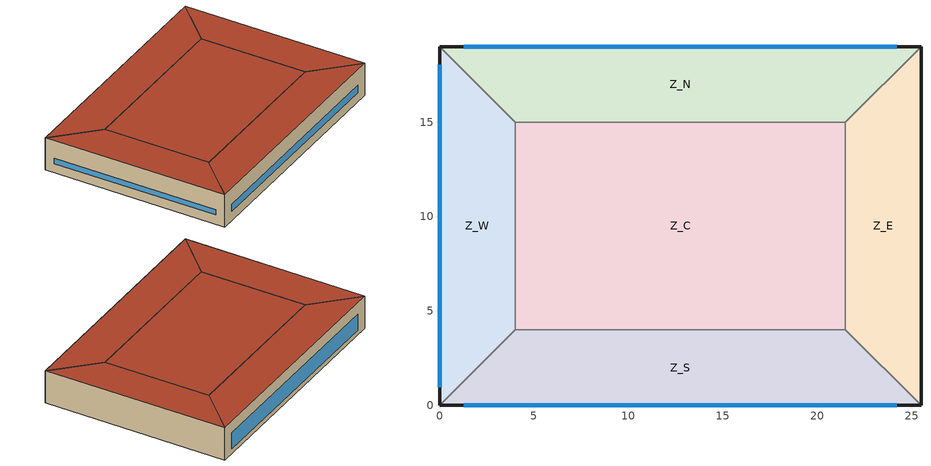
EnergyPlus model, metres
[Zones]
Z_S
 floor ground (GroundFloor): 4,4 21.5,4 25.5,0 0,0 z0
 wall outside (ExtWall): 0,0 25.5,0 z0:3.5
 wall to Z_E (Partition): 25.5,0 21.5,4 z0:3.5
 wall to Z_C (Partition): 21.5,4 4,4 z0:3.5
 wall to Z_W (Partition): 4,4 0,0 z0:3.5
 window (Window): 1.27,0 24.23,0 z1:1.78
 roof outside (Roof): 0,0 25.5,0 21.5,4 4,4 z3.5
Z_E
 floor ground (GroundFloor): 21.5,4 21.5,15 25.5,19 25.5,0 z0
 wall outside (ExtWall): 25.5,0 25.5,19 z0:3.5
 wall to Z_N (Partition): 25.5,19 21.5,15 z0:3.5
 wall to Z_C (Partition): 21.5,15 21.5,4 z0:3.5
 roof outside (Roof): 25.5,0 25.5,19 21.5,15 21.5,4 z3.5
Z_N
 floor ground (GroundFloor): 21.5,15 4,15 0,19 25.5,19 z0
 wall outside (ExtWall): 25.5,19 0,19 z0:3.5
 wall to Z_W (Partition): 0,19 4,15 z0:3.5
 wall to Z_C (Partition): 4,15 21.5,15 z0:3.5
 window (Window): 24.23,19 1.27,19 z0.5:2.25
 roof outside (Roof): 25.5,19 0,19 4,15 21.5,15 z3.5
Z_W
 floor ground (GroundFloor): 4,15 4,4 0,0 0,19 z0
 wall outside (ExtWall): 0,19 0,0 z0:3.5
 wall to Z_C (Partition): 4,4 4,15 z0:3.5
 window (Window): 0,18.05 0,0.95 z1:1.58
 roof outside (Roof): 0,19 0,0 4,4 4,15 z3.5
Z_C
 floor ground (GroundFloor): 4,15 21.5,15 21.5,4 4,4 z0
 roof outside (Roof): 4,4 21.5,4 21.5,15 4,15 z3.5
[Building]
T2-test-04: 0, City, 0.04, 0.4, FullExterior, 25, 6
[Material]
Concrete200: MediumRough, 0.2, 1.311, 2240, 836.8
Concrete100: MediumRough, 0.1, 1.311, 2240, 836.8
Gypsum: MediumSmooth, 0.0127, 0.16, 784.9, 830
Carpet: MediumRough, 0.0127, 0.06, 288, 1380
SteelDeck: Smooth, 0.0015, 45, 7680, 418
[Material:NoMass]
WallIns: Rough, 1.792
RoofIns: Rough, 2.42
[WindowMaterial:SimpleGlazingSystem]
Glz: 2.1, 0.23, 0.29
[Construction]
ExtWall: Concrete200, WallIns, Gypsum
Roof: RoofIns, SteelDeck
GroundFloor: Concrete100, Carpet
Partition: Gypsum, Gypsum
Window: Glz
[Zone]
Z_S; Z_E; Z_N; Z_W; Z_C
[People]
P_S: Z_S, Occupancy, Area/Person, , , 10, , , Activity
P_E: Z_E, Occupancy, Area/Person, , , 10, , , Activity
P_N: Z_N, Occupancy, Area/Person, , , 10, , , Activity
P_W: Z_W, Occupancy, Area/Person, , , 10, , , Activity
P_C: Z_C, Occupancy, Area/Person, , , 10, , , Activity
[Lights]
L_S: Z_S, LightSch, Watts/Area, , 8.2, , 0, 0.7, 0.2
L_E: Z_E, LightSch, Watts/Area, , 8.2, , 0, 0.7, 0.2
L_N: Z_N, LightSch, Watts/Area, , 8.2, , 0, 0.7, 0.2
L_W: Z_W, LightSch, Watts/Area, , 8.2, , 0, 0.7, 0.2
L_C: Z_C, LightSch, Watts/Area, , 8.2, , 0, 0.7, 0.2
[ElectricEquipment]
Q_S: Z_S, EquipSch, Watts/Area, , 13, , 0, 0.5, 0
Q_E: Z_E, EquipSch, Watts/Area, , 13, , 0, 0.5, 0
Q_N: Z_N, EquipSch, Watts/Area, , 13, , 0, 0.5, 0
Q_W: Z_W, EquipSch, Watts/Area, , 13, , 0, 0.5, 0
Q_C: Z_C, EquipSch, Watts/Area, , 13, , 0, 0.5, 0
[ZoneInfiltration:DesignFlowRate]
I_S: Z_S, AlwaysOn, AirChanges/Hour, , , , 0.1, 1, 0, 0, 0
I_E: Z_E, AlwaysOn, AirChanges/Hour, , , , 0.1, 1, 0, 0, 0
I_N: Z_N, AlwaysOn, AirChanges/Hour, , , , 0.1, 1, 0, 0, 0
I_W: Z_W, AlwaysOn, AirChanges/Hour, , , , 0.1, 1, 0, 0, 0
I_C: Z_C, AlwaysOn, AirChanges/Hour, , , , 0.1, 1, 0, 0, 0
[HVACTemplate:Thermostat]
Tstat: HeatSet, , CoolSet
[HVACTemplate:Zone:IdealLoadsAirSystem]
Z_S; Z_E; Z_N; Z_W; Z_C: Tstat
[Schedule:Compact]
AlwaysOn: Fraction, Through: 12/31, For: AllDays, Until: 24:00, 1
Activity: ActivityLevel, Through: 12/31, For: AllDays, Until: 24:00, 130
Occupancy: Fraction, Through: 12/31, For: Weekdays, Until: 07:00, 0, Until: 19:00, 1, Until: 24:00, 0, For: Saturday, Until: 08:00, 0, Until: 13:00, 1, Until: 24:00, 0, For: AllOtherDays, Until: 24:00, 0
LightSch: Fraction, Through: 12/31, For: Weekdays, Until: 07:00, 0.05, Until: 19:00, 0.9, Until: 24:00, 0.05, For: Saturday, Until: 08:00, 0.05, Until: 13:00, 0.9, Until: 24:00, 0.05, For: AllOtherDays, Until: 24:00, 0.05
EquipSch: Fraction, Through: 12/31, For: Weekdays, Until: 07:00, 0.35, Until: 19:00, 0.95, Until: 24:00, 0.35, For: Saturday, Until: 08:00, 0.35, Until: 13:00, 0.95, Until: 24:00, 0.35, For: AllOtherDays, Until: 24:00, 0.35
HeatSet: Temperature, Through: 12/31, For: Weekdays, Until: 07:00, 16.5, Until: 19:00, 20.5, Until: 24:00, 16.5, For: Saturday, Until: 08:00, 16.5, Until: 13:00, 20.5, Until: 24:00, 16.5, For: AllOtherDays, Until: 24:00, 16.5
CoolSet: Temperature, Through: 12/31, For: Weekdays, Until: 07:00, 28, Until: 19:00, 24, Until: 24:00, 28, For: Saturday, Until: 08:00, 28, Until: 13:00, 24, Until: 24:00, 28, For: AllOtherDays, Until: 24:00, 28
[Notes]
---------- South zone
---------- East zone
---------- North zone
---------- West zone
---------- Core zone
---------- Internal loads
